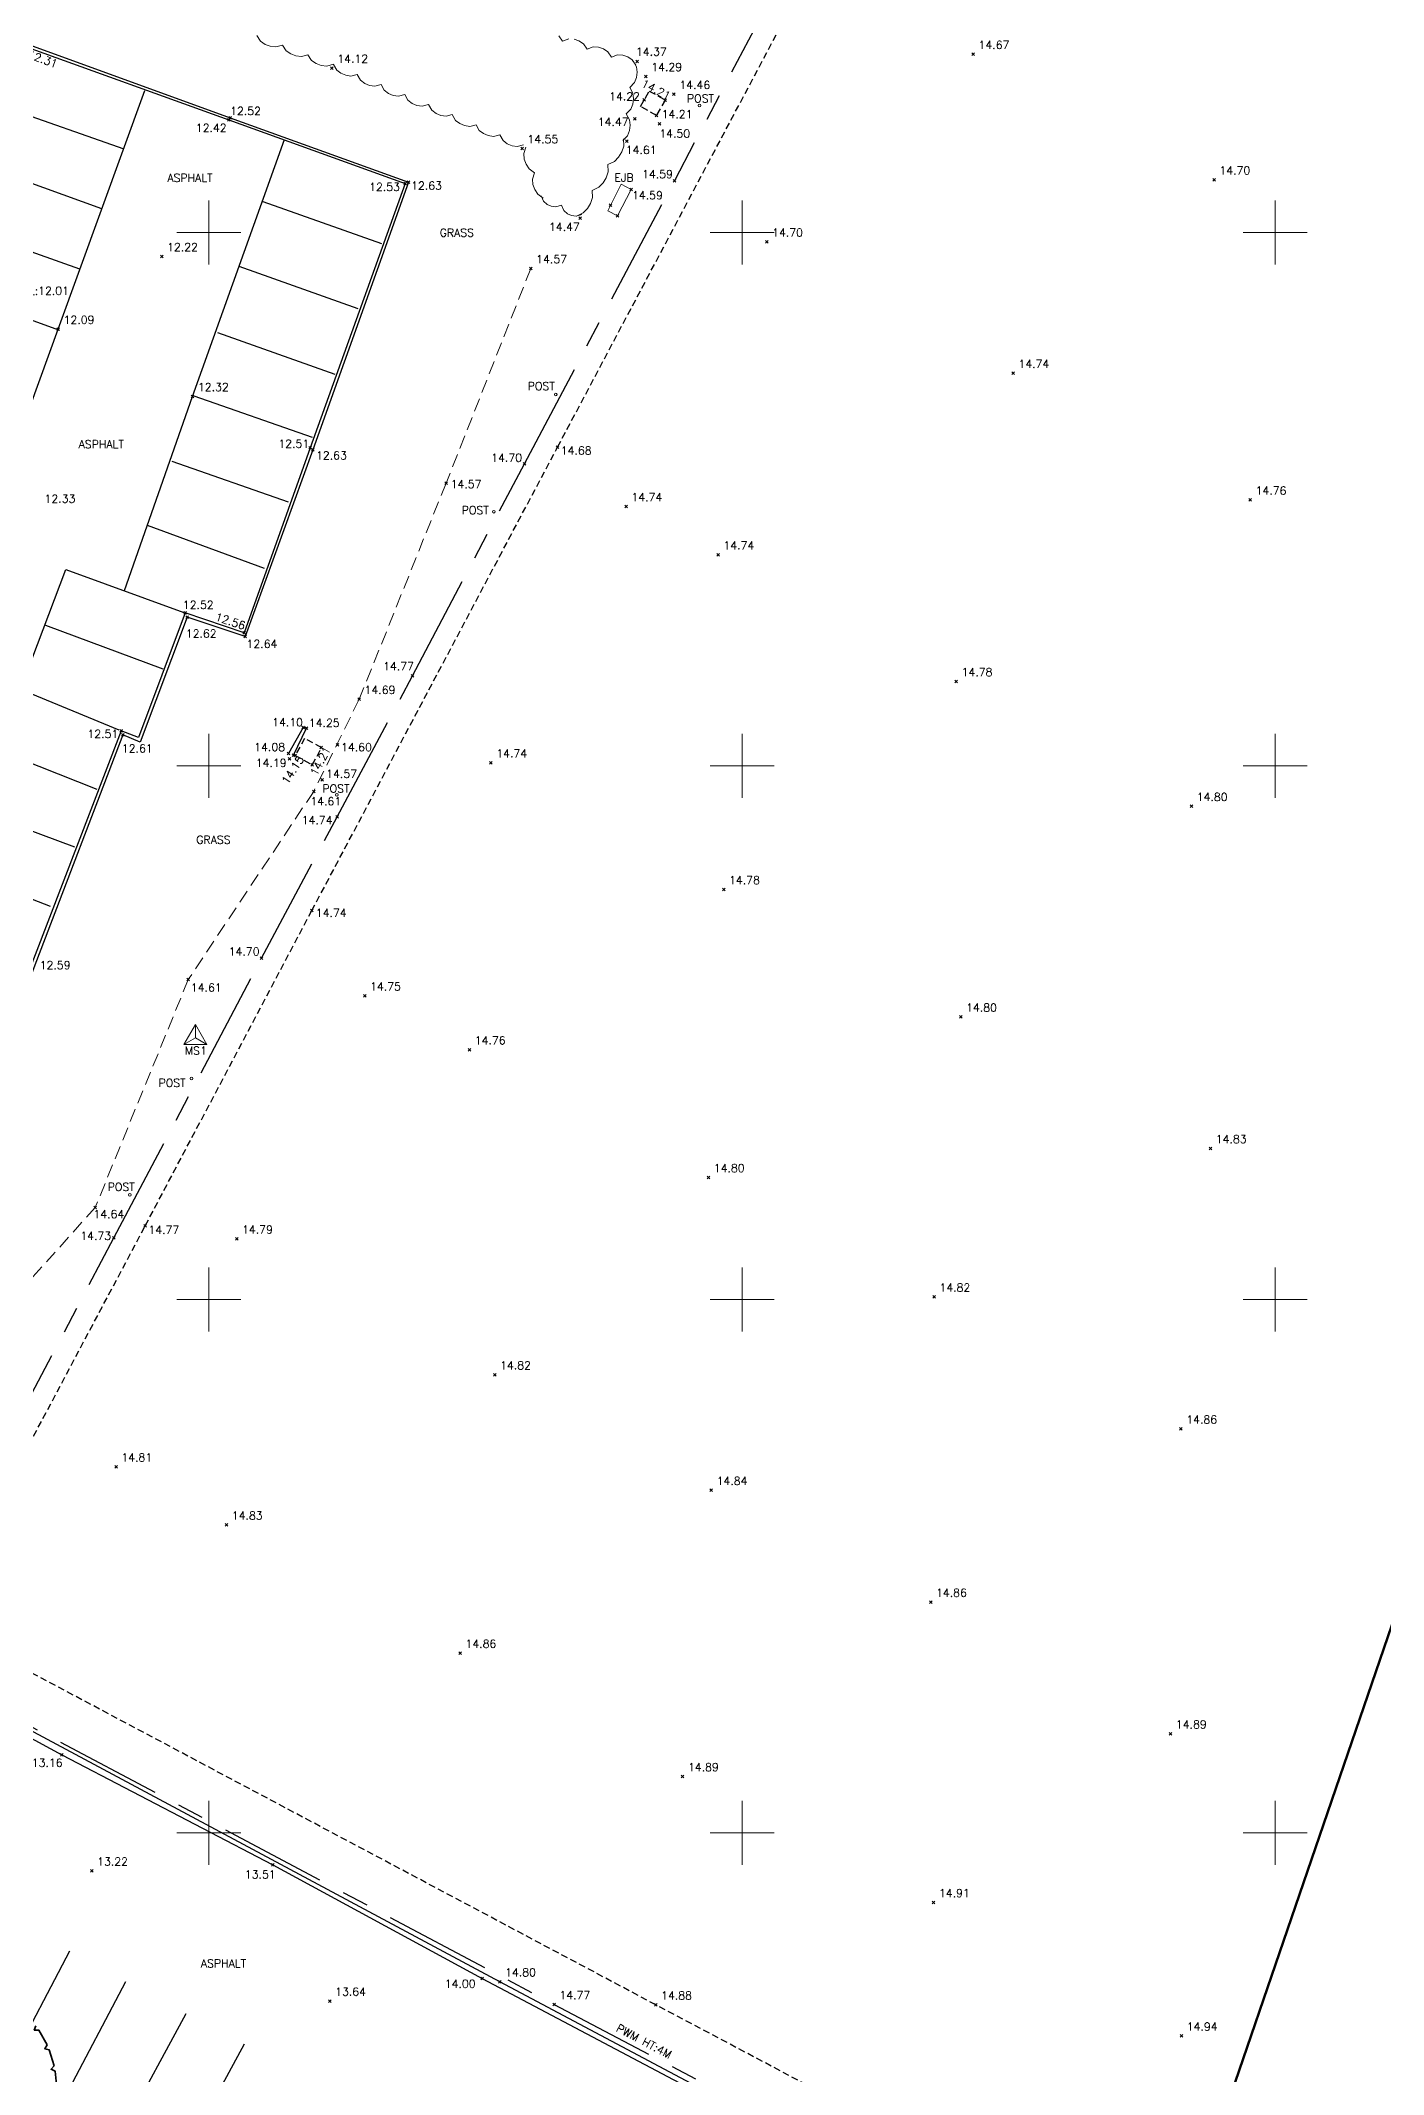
# Model space of a CAD drawing. Extents: x 521064 to 521635, y 174590 to 175241.
# Drawn here: x 521373.7 to 521424.1, y 174670.9 to 174747.2 of the extents above; entities that cross this region are included whole.
import ezdxf

# ---------------------------------------------------------------- set-up
doc = ezdxf.new("R2010")
doc.units = 0
doc.header["$PDMODE"] = 3
doc.header["$PDSIZE"] = 0.05
for name, pattern in [('Centre', [7, 4, -1, 1, -1]), ('DASHED', [0.75, 0.5, -0.25]), ('HIDDEN', [0.375, 0.25, -0.125])]:
    doc.linetypes.add(name, pattern=pattern)
doc.layers.get('0').update_dxf_attribs({"linetype": 'CONTINUOUS', "lineweight": 18})
for name, color, linetype, lineweight in [('I031G_SURVEY-GRID', 7, 'CONTINUOUS', 18), ('I042T_SURVEY-STA', 1, 'CONTINUOUS', 13), ('I901G_TITLE-SHEET', 7, 'CONTINUOUS', 18), ('I910T_TXT-GEN-S', 7, 'CONTINUOUS', 13), ('I923G_SURVEY-POINT', 7, 'CONTINUOUS', 18), ('I923T_SURVEY-LEVEL', 7, 'CONTINUOUS', 13), ('I941G_TREE-VEG', 6, 'CONTINUOUS', 35), ('I952G_KERB', 5, 'CONTINUOUS', 25), ('I976G_ST-FURN', 220, 'CONTINUOUS', 18), ('I976T_ST-FURN-TXT', 220, 'CONTINUOUS', 13), ('I991G_SLOPE', 21, 'DASHED', 18), ('I995G_VEGETATION', 102, 'CONTINUOUS', 18)]:
    doc.layers.add(name, color=color, linetype=linetype, lineweight=lineweight)
for name, color, linetype in [('I280G_BLDG-FRAME', 7, 'HIDDEN'), ('I940G_SURFACE', 200, 'HIDDEN'), ('I971G_FENCE', 5, 'Centre'), ('I972G_WALL', 10, 'CONTINUOUS'), ('I997G_ROAD_MARKING', 7, 'CONTINUOUS')]:
    doc.layers.add(name, color=color, linetype=linetype)
doc.styles.add('MONOTXT', font='simplex.shx')
doc.styles.get("Standard").update_dxf_attribs({"font": 'simplex.shx'})

# ---------------------------------------------------------------- blocks, each defined once
blk = doc.blocks.new('PT_STATION')
at = {"color": 0, "linetype": 'Continuous', "flags": 128}
for points in [[(0, 0.5), (-0.433, -0.25)], [(-0.433, -0.25), (0, 0), (0, 0.5)], [(0.433, -0.25), (0, 0.5)], [(0, 0), (0.433, -0.25)], [(-0.433, -0.25), (0.433, -0.25)]]:
    blk.add_lwpolyline(points, dxfattribs=at)

msp = doc.modelspace()

# ---------------------------------------------------------------- linework, layer by layer
at = {"layer": 'I031G_SURVEY-GRID'}
for p, q in [((521380, 174741.2), (521380, 174738.8)), ((521400, 174741.2), (521400, 174738.8)), ((521420, 174741.2), (521420, 174738.8)), ((521378.8, 174740), (521381.2, 174740)), ((521398.8, 174740), (521401.2, 174740)), ((521418.8, 174740), (521421.2, 174740)), ((521380, 174721.2), (521380, 174718.8)), ((521400, 174721.2), (521400, 174718.8)), ((521420, 174721.2), (521420, 174718.8)), ((521378.8, 174720), (521381.2, 174720)), ((521398.8, 174720), (521401.2, 174720)), ((521418.8, 174720), (521421.2, 174720)), ((521380, 174701.2), (521380, 174698.8)), ((521400, 174701.2), (521400, 174698.8)), ((521420, 174701.2), (521420, 174698.8)), ((521378.8, 174700), (521381.2, 174700)), ((521398.8, 174700), (521401.2, 174700)), ((521418.8, 174700), (521421.2, 174700)), ((521380, 174681.2), (521380, 174678.8)), ((521400, 174681.2), (521400, 174678.8)), ((521420, 174681.2), (521420, 174678.8)), ((521378.8, 174680), (521381.2, 174680)), ((521398.8, 174680), (521401.2, 174680)), ((521418.8, 174680), (521421.2, 174680))]:
    msp.add_line(p, q, dxfattribs=at)
at = {"layer": 'I280G_BLDG-FRAME'}
for points in [[(521397.114, 174744.967, 14.206), (521396.789, 174744.39, 14.211), (521396.192, 174744.727, 14.223), (521396.517, 174745.303, 14.218)], [(521383.24, 174720.394, 14.141), (521383.88, 174720.042, 14.206), (521384.233, 174720.683, 14.209), (521383.593, 174721.035, 14.145)]]:
    msp.add_polyline3d(points, close=True, dxfattribs=at)
at = {"layer": 'I923G_SURVEY-POINT'}
for p in [(521384.618, 174746.166, 14.12), (521396.063, 174746.415, 14.366), (521408.669, 174746.682, 14.667), (521396.394, 174745.854, 14.29), (521396.331, 174744.973, 14.221), (521397.114, 174744.967, 14.206), (521397.447, 174745.181, 14.457), (521380.746, 174744.221, 12.424), (521380.804, 174744.294, 12.524), (521395.976, 174744.259, 14.467), (521396.789, 174744.39, 14.211), (521396.905, 174744.07, 14.501), (521391.749, 174743.149, 14.555), (521395.677, 174743.429, 14.607), (521387.365, 174741.84, 12.528), (521387.487, 174741.883, 12.631), (521395.84, 174741.618, 14.592), (521397.461, 174741.942, 14.588), (521417.704, 174741.976, 14.702), (521395.07, 174741.03, 14.549), (521393.925, 174740.54, 14.466), (521395.333, 174740.624, 14.573), (521400.928, 174739.648, 14.704), (521378.235, 174739.102, 12.222), (521392.08, 174738.65, 14.575), (521374.353, 174736.375, 12.09), (521410.167, 174734.724, 14.738), (521379.391, 174733.855, 12.316), (521383.797, 174731.928, 12.506), (521383.898, 174731.857, 12.629), (521393.082, 174731.956, 14.683), (521391.836, 174731.33, 14.7), (521388.897, 174730.598, 14.574), (521395.651, 174729.729, 14.736), (521419.061, 174729.971, 14.757), (521399.102, 174727.92, 14.744), (521379.113, 174725.742, 12.516), (521379.192, 174725.576, 12.621), (521381.327, 174724.992, 12.561), (521381.358, 174724.851, 12.644), (521387.637, 174723.379, 14.767), (521385.641, 174722.5, 14.692), (521408.034, 174723.17, 14.775), (521376.715, 174721.317, 12.51), (521376.778, 174721.163, 12.607), (521383.541, 174721.436, 14.102), (521383.664, 174721.417, 14.246), (521382.987, 174720.467, 14.08), (521383.025, 174720.273, 14.188), (521383.171, 174720.404, 14.15), (521383.24, 174720.394, 14.141), (521384.22, 174720.69, 14.208), (521384.826, 174720.792, 14.595), (521383.88, 174720.042, 14.206), (521384.253, 174719.481, 14.57), (521390.582, 174720.122, 14.742), (521383.935, 174719.048, 14.611), (521384.818, 174718.098, 14.738), (521416.853, 174718.486, 14.803), (521399.311, 174715.371, 14.777), (521383.864, 174714.576, 14.739), (521381.982, 174712.797, 14.701), (521379.228, 174711.988, 14.605), (521385.848, 174711.383, 14.753), (521408.203, 174710.588, 14.803), (521389.774, 174709.362, 14.763), (521417.568, 174705.661, 14.833), (521398.74, 174704.574, 14.797), (521375.742, 174703.45, 14.639), (521377.616, 174702.759, 14.769), (521376.44, 174702.304, 14.728), (521381.045, 174702.268, 14.793), (521407.204, 174700.092, 14.824), (521390.725, 174697.178, 14.816), (521416.461, 174695.146, 14.862), (521376.519, 174693.727, 14.805), (521398.846, 174692.844, 14.843), (521380.663, 174691.547, 14.826), (521407.075, 174688.652, 14.858), (521389.427, 174686.742, 14.862), (521416.072, 174683.717, 14.887), (521374.483, 174682.923, 13.165), (521397.771, 174682.115, 14.893), (521375.611, 174678.573, 13.22), (521382.4, 174678.8, 13.508), (521407.184, 174677.389, 14.914), (521390.258, 174674.538, 14.004), (521390.911, 174674.42, 14.799), (521384.537, 174673.696, 13.643), (521392.949, 174673.568, 14.771), (521396.765, 174673.552, 14.884), (521416.48, 174672.384, 14.939)]:
    msp.add_point(p, dxfattribs=at)
at = {"layer": 'I940G_SURFACE'}
msp.add_polyline3d([(521423.953, 174659.132, 15.025), (521396.765, 174673.552, 14.884), (521369.735, 174687.919, 14.814), (521377.616, 174702.759, 14.769), (521383.864, 174714.576, 14.739), (521393.082, 174731.956, 14.683), (521402.219, 174749.18, 14.639), (521411.054, 174765.89, 14.584), (521415.708, 174774.645, 14.568), (521442.819, 174760.27, 14.654), (521469.976, 174745.87, 14.741), (521460.628, 174728.363, 14.807), (521451.785, 174711.587, 14.822), (521443.124, 174695.229, 14.881), (521434.393, 174678.824, 14.953)], dxfattribs=at)
at = {"layer": 'I941G_TREE-VEG'}
for points in [[(521373.932, 174672.055), (521373.627, 174672.599), (521373.453, 174672.604), (521373.507, 174672.769)], [(521374.2, 174671.268), (521374.014, 174671.864), (521373.845, 174671.904), (521373.932, 174672.055)], [(521374.3, 174670.443), (521374.241, 174671.064), (521374.084, 174671.139), (521374.2, 174671.268)]]:
    msp.add_lwpolyline(points, dxfattribs=at)
at = {"layer": 'I952G_KERB'}
for points in [[(521341.287, 174741.046, 12.126), (521340.865, 174739.859, 12.075), (521349.452, 174736.716, 12.102), (521357.61, 174733.754, 12.173), (521367.09, 174730.268, 12.294), (521369.768, 174737.594, 12.117), (521373.181, 174746.949, 12.311), (521380.746, 174744.221, 12.424), (521387.365, 174741.84, 12.528), (521383.797, 174731.928, 12.506), (521381.327, 174724.992, 12.561), (521379.113, 174725.742, 12.516), (521377.359, 174721.065, 12.511), (521376.715, 174721.317, 12.51), (521373.423, 174712.751, 12.478), (521369.604, 174702.665, 12.627), (521363.315, 174699.166, 12.643), (521354.042, 174702.517, 12.554), (521352.657, 174699.419, 12.767)], [(521341.373, 174741.013, 12.14), (521340.982, 174739.913, 12.103), (521349.503, 174736.831, 12.129), (521357.661, 174733.834, 12.225), (521367.024, 174730.401, 12.319), (521369.639, 174737.649, 12.246), (521373.137, 174747.087, 12.398), (521380.804, 174744.294, 12.524), (521387.487, 174741.883, 12.631), (521383.898, 174731.857, 12.629), (521381.358, 174724.851, 12.644), (521379.192, 174725.576, 12.621), (521377.419, 174720.891, 12.62), (521376.778, 174721.163, 12.607), (521373.541, 174712.695, 12.587), (521369.724, 174702.566, 12.725), (521363.277, 174698.999, 12.77), (521354.096, 174702.387, 12.638), (521352.746, 174699.386, 12.805)]]:
    msp.add_polyline3d(points, dxfattribs=at)
at = {"layer": 'I971G_FENCE'}
for points in [[(521401.476, 174749.547, 14.637), (521397.461, 174741.942, 14.588)], [(521368.259, 174686.682, 14.723), (521370.867, 174691.68, 14.677), (521372.249, 174694.363, 14.65), (521376.44, 174702.304, 14.728), (521381.982, 174712.797, 14.701), (521384.818, 174718.098, 14.738), (521387.637, 174723.379, 14.767), (521391.836, 174731.33, 14.7), (521397.461, 174741.942, 14.588)], [(521368.259, 174686.682, 14.723), (521392.949, 174673.568, 14.771)], [(521392.949, 174673.568, 14.771), (521399.486, 174670.127, 14.844), (521405.445, 174666.94, 14.904)]]:
    msp.add_polyline3d(points, dxfattribs=at)
at = {"layer": 'I972G_WALL'}
for points in [[(521383.171, 174720.404, 14.15), (521383.664, 174721.417, 14.246), (521383.541, 174721.436, 14.102), (521382.987, 174720.467, 14.08)], [(521367.796, 174686.548, 13.046), (521374.483, 174682.923, 13.165), (521382.4, 174678.8, 13.508), (521390.258, 174674.538, 14.004), (521398.077, 174670.409, 14.425), (521405.185, 174666.743, 14.813), (521405.278, 174666.923, 14.862), (521398.488, 174670.385, 14.779), (521390.911, 174674.42, 14.799)], [(521390.911, 174674.42, 14.799), (521368.171, 174686.589, 14.728)]]:
    msp.add_polyline3d(points, dxfattribs=at)
at = {"layer": 'I976G_ST-FURN'}
msp.add_polyline3d([(521395.84, 174741.618, 14.592), (521395.333, 174740.624, 14.573), (521394.96, 174740.814, 14.545), (521395.467, 174741.808, 14.564)], close=True, dxfattribs=at)
for centre in [(521398.401, 174744.758, 14.639), (521393.011, 174733.925, 14.69), (521390.693, 174729.533, 14.704), (521384.8, 174718.915, 14.723), (521379.35, 174708.286, 14.742), (521377.035, 174703.922, 14.744)]:
    msp.add_circle(centre, 0.05, dxfattribs=at)
at = {"layer": 'I991G_SLOPE'}
msp.add_polyline3d([(521392.08, 174738.65, 14.575), (521388.897, 174730.598, 14.574), (521385.641, 174722.5, 14.692), (521383.935, 174719.048, 14.611), (521379.228, 174711.988, 14.605), (521375.742, 174703.45, 14.639), (521372.193, 174699.492, 14.508), (521367.572, 174698.104, 13.829), (521363.171, 174697.086, 13.371), (521368.574, 174694.559, 14.048), (521372.006, 174695.125, 14.618)], dxfattribs=at)
at = {"layer": 'I995G_VEGETATION', "linetype": 'Continuous'}
for points in [[(521384.671, 174746.307, 14.1), (521384.427, 174746.238, 14.1), (521384.218, 174746.263, 14.1), (521384.027, 174746.335, 14.1), (521383.853, 174746.454, 14.1), (521383.715, 174746.666, 14.1), (521383.471, 174746.598, 14.06), (521383.262, 174746.623, 14.06), (521383.071, 174746.695, 14.06), (521382.898, 174746.814, 14.06), (521382.759, 174747.026, 14.06), (521382.515, 174746.957, 14.02), (521382.306, 174746.982, 14.02), (521382.115, 174747.054, 14.02), (521381.942, 174747.173, 14.02), (521381.803, 174747.385, 14.02)], [(521393.134, 174747.377, 14.355), (521393.27, 174747.175, 14.355), (521393.5, 174747.257, 14.358)], [(521393.699, 174747.244, 14.358), (521393.882, 174747.184, 14.358), (521394.049, 174747.077, 14.358), (521394.185, 174746.874, 14.358), (521394.415, 174746.956, 14.361), (521394.614, 174746.944, 14.361), (521394.797, 174746.883, 14.361), (521394.964, 174746.776, 14.361), (521395.101, 174746.573, 14.361), (521395.331, 174746.655, 14.365), (521395.529, 174746.643, 14.365), (521395.712, 174746.582, 14.365), (521395.88, 174746.475, 14.365), (521396.016, 174746.272, 14.365)], [(521391.808, 174743.287, 14.527), (521391.571, 174743.224, 14.527), (521391.373, 174743.254, 14.527), (521391.195, 174743.329, 14.527), (521391.036, 174743.45, 14.527), (521390.916, 174743.664, 14.527), (521390.679, 174743.601, 14.473), (521390.482, 174743.631, 14.473), (521390.303, 174743.706, 14.473), (521390.145, 174743.828, 14.473), (521390.025, 174744.041, 14.473), (521389.788, 174743.979, 14.419), (521389.59, 174744.008, 14.419), (521389.412, 174744.083, 14.419), (521389.253, 174744.205, 14.419), (521389.133, 174744.418, 14.419), (521388.897, 174744.356, 14.364), (521388.699, 174744.385, 14.364), (521388.521, 174744.461, 14.364), (521388.362, 174744.582, 14.364), (521388.242, 174744.796, 14.364), (521388.005, 174744.733, 14.31), (521387.807, 174744.762, 14.31), (521387.629, 174744.838, 14.31), (521387.47, 174744.959, 14.31), (521387.351, 174745.173, 14.31), (521387.114, 174745.11, 14.256), (521386.916, 174745.14, 14.256), (521386.738, 174745.215, 14.256), (521386.579, 174745.336, 14.256), (521386.459, 174745.55, 14.256), (521386.222, 174745.487, 14.201), (521386.025, 174745.517, 14.201), (521385.846, 174745.592, 14.201), (521385.688, 174745.714, 14.201), (521385.568, 174745.927, 14.201), (521385.331, 174745.865, 14.147), (521385.133, 174745.894, 14.147), (521384.955, 174745.969, 14.147), (521384.796, 174746.091, 14.147), (521384.676, 174746.304, 14.147)], [(521395.914, 174746.434, 14.406), (521396.037, 174746.216, 14.406), (521396.061, 174746.01, 14.406), (521396.035, 174745.811, 14.406), (521395.96, 174745.618, 14.406), (521395.785, 174745.439, 14.406), (521395.909, 174745.22, 14.486), (521395.932, 174745.015, 14.486), (521395.907, 174744.816, 14.486), (521395.831, 174744.623, 14.486), (521395.657, 174744.443, 14.486), (521395.78, 174744.225, 14.567), (521395.804, 174744.02, 14.567), (521395.778, 174743.821, 14.567), (521395.703, 174743.628, 14.567), (521395.528, 174743.448, 14.567)], [(521392.543, 174741.289, 14.573), (521392.336, 174741.432, 14.573), (521392.224, 174741.606, 14.573), (521392.158, 174741.797, 14.573), (521392.14, 174742.004, 14.573), (521392.217, 174742.243, 14.573), (521392.01, 174742.386, 14.561), (521391.897, 174742.56, 14.561), (521391.832, 174742.751, 14.561), (521391.814, 174742.958, 14.561), (521391.891, 174743.197, 14.561)], [(521395.549, 174743.507, 14.583), (521395.56, 174743.236, 14.583), (521395.486, 174743.018, 14.583), (521395.369, 174742.825, 14.583), (521395.21, 174742.658, 14.583), (521394.965, 174742.544, 14.583), (521394.976, 174742.273, 14.537), (521394.902, 174742.055, 14.537), (521394.785, 174741.862, 14.537), (521394.626, 174741.695, 14.537), (521394.38, 174741.58, 14.537), (521394.392, 174741.31, 14.49), (521394.318, 174741.091, 14.49), (521394.201, 174740.899, 14.49), (521394.041, 174740.732, 14.49), (521393.796, 174740.617, 14.49)], [(521393.987, 174740.676, 14.495), (521393.772, 174740.61, 14.495), (521393.599, 174740.634, 14.495), (521393.447, 174740.704, 14.495), (521393.315, 174740.82, 14.495), (521393.226, 174741.026, 14.495), (521393.011, 174740.96, 14.551), (521392.837, 174740.985, 14.551), (521392.685, 174741.055, 14.551), (521392.554, 174741.171, 14.551), (521392.464, 174741.377, 14.551)]]:
    msp.add_polyline3d(points, dxfattribs=at)
at = {"layer": 'I997G_ROAD_MARKING'}
for points in [[(521367.474, 174731.183), (521371.904, 174729.65), (521374.353, 174736.375), (521377.599, 174745.32)], [(521376.821, 174743.129), (521372.416, 174744.678)], [(521376.836, 174726.572), (521379.391, 174733.855), (521382.834, 174743.484)], [(521371.612, 174742.473), (521375.976, 174740.899)], [(521382.025, 174741.156), (521386.474, 174739.583)], [(521375.157, 174738.619), (521370.76, 174740.19)], [(521385.602, 174737.14), (521381.143, 174738.719)], [(521369.967, 174737.954), (521374.364, 174736.345)], [(521380.33, 174736.255), (521384.723, 174734.692)], [(521379.441, 174733.872), (521383.875, 174732.332)], [(521378.609, 174731.424), (521382.979, 174729.898)], [(521382.092, 174727.407), (521377.704, 174729.019)], [(521369.931, 174703.651), (521365.561, 174705.252), (521368.026, 174711.93), (521372.247, 174723.107), (521372.935, 174722.869), (521374.641, 174727.36), (521379.061, 174725.751)], [(521373.88, 174725.272), (521378.271, 174723.638)], [(521376.636, 174721.338), (521372.968, 174722.848)], [(521371.441, 174720.849), (521375.802, 174719.13)], [(521370.589, 174718.586), (521374.957, 174716.967)], [(521374.063, 174714.731), (521369.775, 174716.387)], [(521374.78, 174675.559), (521372.536, 174671.289)], [(521374.655, 174670.173), (521376.884, 174674.424)], [(521379.142, 174673.217), (521376.851, 174668.988)], [(521379.041, 174667.837), (521381.333, 174672.088)]]:
    msp.add_lwpolyline(points, dxfattribs=at)

# ---------------------------------------------------------------- block references
at = {"layer": 'I042T_SURVEY-STA'}
msp.add_blockref('PT_STATION', (521379.495, 174709.811), dxfattribs=at)

# ---------------------------------------------------------------- texts
at = {"layer": 'I042T_SURVEY-STA', "style": 'MONOTXT'}
msp.add_text('MS1', height=0.3, dxfattribs=at).set_placement((521379.104, 174709.177))
at = {"layer": 'I901G_TITLE-SHEET'}
msp.add_text('A0', height=40, dxfattribs=at).set_placement((521410.755, 174653.079))
at = {"layer": 'I910T_TXT-GEN-S', "style": 'MONOTXT'}
for s, p in [('ASPHALT', (521378.445, 174741.897)), ('GRASS', (521388.658, 174739.842)), ('ASPHALT', (521375.117, 174731.911)), ('GRASS', (521379.53, 174717.084)), ('ASPHALT', (521379.701, 174674.954))]:
    msp.add_text(s, height=0.3, dxfattribs=at).set_placement(p)
msp.add_text('PWM HT:4M', height=0.3, rotation=332.24143, dxfattribs=at).set_placement((521395.25, 174672.582))
at = {"layer": 'I923T_SURVEY-LEVEL', "style": 'MONOTXT'}
for s, p in [('14.37', (521396.019, 174746.629, 14.366)), ('14.67', (521408.869, 174746.883, 14.667)), ('14.12', (521384.818, 174746.366, 14.12)), ('14.29', (521396.594, 174746.054, 14.29)), ('14.46', (521397.647, 174745.381, 14.457)), ('12.52', (521380.798, 174744.406, 12.524)), ('14.22', (521395.015, 174744.954, 14.221)), ('12.42', (521379.511, 174743.774, 12.424)), ('14.47', (521394.588, 174743.994, 14.467)), ('14.50', (521396.896, 174743.56, 14.501)), ('14.21', (521396.983, 174744.287, 14.211)), ('14.55', (521391.949, 174743.349, 14.555)), ('14.61', (521395.637, 174742.944, 14.607)), ('14.59', (521396.249, 174742.039, 14.588)), ('14.70', (521417.904, 174742.176, 14.702)), ('12.53', (521386.012, 174741.558, 12.528)), ('12.63', (521387.587, 174741.606, 12.631)), ('14.59', (521395.872, 174741.244, 14.592)), ('14.47', (521392.756, 174740.059, 14.466)), ('14.70', (521401.128, 174739.848, 14.704)), ('12.22', (521378.435, 174739.302, 12.222)), ('14.57', (521392.28, 174738.85, 14.575)), ('CL:12.01', (521372.981, 174737.664, 12.011)), ('12.09', (521374.553, 174736.576, 12.09)), ('14.74', (521410.367, 174734.924, 14.738)), ('12.32', (521379.591, 174734.055, 12.316)), ('12.51', (521382.607, 174731.93, 12.506)), ('12.63', (521384.02, 174731.492, 12.629)), ('14.70', (521390.592, 174731.407, 14.7)), ('14.68', (521393.2, 174731.675, 14.683)), ('12.33', (521373.839, 174729.87, 12.327)), ('14.57', (521389.069, 174730.417, 14.574)), ('14.74', (521395.851, 174729.929, 14.736)), ('14.76', (521419.261, 174730.171, 14.757)), ('14.74', (521399.302, 174728.12, 14.744)), ('12.52', (521379.026, 174725.891, 12.516)), ('12.62', (521379.136, 174724.813, 12.621)), ('12.64', (521381.415, 174724.426, 12.644)), ('14.77', (521386.535, 174723.587, 14.767)), ('14.78', (521408.234, 174723.37, 14.775)), ('14.69', (521385.841, 174722.7, 14.692)), ('14.10', (521382.375, 174721.487, 14.102)), ('14.25', (521383.751, 174721.463, 14.246)), ('12.51', (521375.447, 174721.051, 12.51)), ('12.61', (521376.737, 174720.506, 12.607)), ('14.08', (521381.703, 174720.559, 14.08)), ('14.19', (521381.761, 174719.965, 14.188)), ('14.60', (521384.959, 174720.555, 14.595)), ('14.74', (521390.782, 174720.322, 14.742)), ('14.57', (521384.402, 174719.557, 14.57)), ('14.61', (521383.807, 174718.524, 14.611)), ('14.80', (521417.053, 174718.686, 14.803)), ('14.74', (521383.482, 174717.821, 14.738)), ('14.78', (521399.511, 174715.571, 14.777)), ('14.74', (521384.013, 174714.344, 14.739)), ('12.59', (521373.656, 174712.381, 12.587)), ('14.70', (521380.745, 174712.894, 14.701)), ('14.61', (521379.325, 174711.541, 14.605)), ('14.75', (521386.048, 174711.583, 14.753)), ('14.80', (521408.403, 174710.788, 14.803)), ('14.76', (521389.974, 174709.562, 14.763)), ('14.83', (521417.768, 174705.861, 14.833)), ('14.80', (521398.94, 174704.774, 14.797)), ('14.64', (521375.671, 174703.049, 14.639)), ('14.77', (521377.733, 174702.46, 14.769)), ('14.79', (521381.245, 174702.468, 14.793)), ('14.73', (521375.179, 174702.236, 14.728)), ('14.82', (521407.404, 174700.292, 14.824)), ('14.82', (521390.925, 174697.378, 14.816)), ('14.86', (521416.661, 174695.346, 14.862)), ('14.81', (521376.719, 174693.927, 14.805)), ('14.84', (521399.046, 174693.044, 14.843)), ('14.83', (521380.863, 174691.747, 14.826)), ('14.86', (521407.275, 174688.852, 14.858)), ('14.86', (521389.627, 174686.941, 14.862)), ('14.89', (521416.271, 174683.917, 14.887)), ('13.16', (521373.359, 174682.479, 13.165)), ('14.89', (521397.971, 174682.315, 14.893)), ('13.22', (521375.811, 174678.773, 13.22)), ('13.51', (521381.353, 174678.29, 13.508)), ('14.91', (521407.384, 174677.59, 14.914)), ('14.00', (521388.849, 174674.193, 14.004)), ('14.80', (521391.111, 174674.62, 14.799)), ('13.64', (521384.737, 174673.896, 13.643)), ('14.77', (521393.149, 174673.768, 14.771)), ('14.88', (521396.965, 174673.752, 14.884)), ('14.94', (521416.68, 174672.584, 14.939))]:
    msp.add_text(s, height=0.3, dxfattribs=at).set_placement(p)
for s, rotation, p in [('12.31', 340.18621, (521373.173, 174746.556, 12.311)), ('14.21', 332.73053, (521396.196, 174745.487, 14.206)), ('12.56', 341.35046, (521380.214, 174725.47, 12.561)), ('14.15', 56.59218, (521382.955, 174719.282, 14.15)), ('14.21', 62.65012, (521384.052, 174719.598, 14.206))]:
    msp.add_text(s, height=0.3, rotation=rotation, dxfattribs=at).set_placement(p)
at = {"layer": 'I976T_ST-FURN-TXT', "style": 'MONOTXT'}
for s, p in [('POST', (521397.932, 174744.874)), ('EJB', (521395.213, 174741.907)), ('POST', (521391.961, 174734.092)), ('POST', (521389.484, 174729.439)), ('POST', (521384.261, 174719.001)), ('POST', (521378.114, 174707.968)), ('POST', (521376.205, 174704.069))]:
    msp.add_text(s, height=0.3, dxfattribs=at).set_placement(p)

doc.saveas('drawing.dxf')
